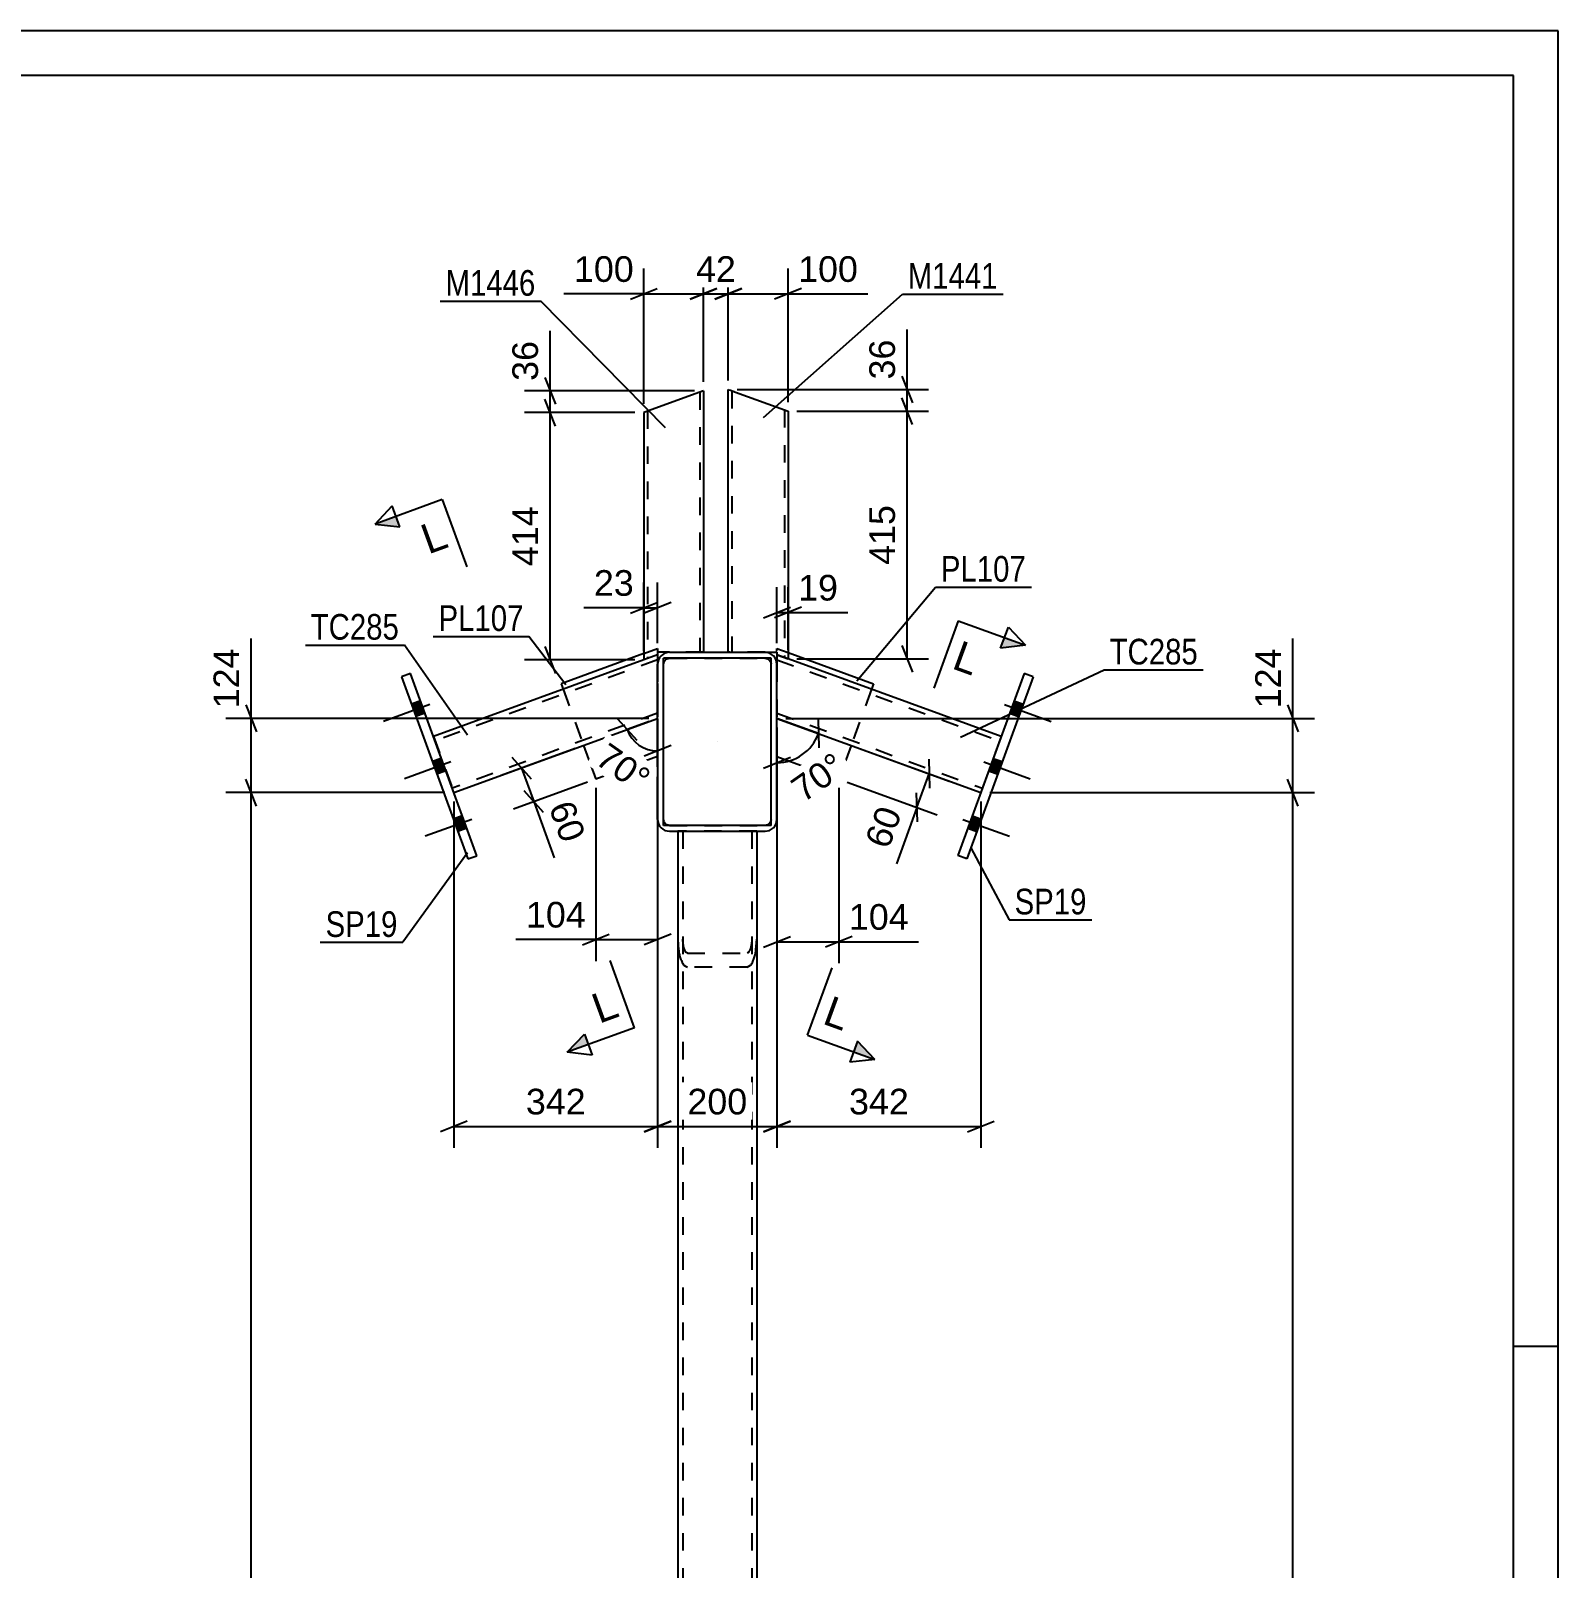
# Model space of a CAD drawing. Header units: millimetres. Extents: x -384 to 457, y -61 to 533.
# Drawn here: x 286.5 to 457.2, y 361.3 to 533 of the extents above; entities that cross this region are included whole.
import ezdxf

# ---------------------------------------------------------------- set-up
doc = ezdxf.new("R2010")
doc.units = ezdxf.units.MM
doc.linetypes.add('DXK_LINE_DOT2', pattern=[3.9198, 1.9599, -1.9599])
doc.linetypes.add('DXK_LINE_DOT3', pattern=[5.9187, 2.979, -0.9799, 0.9799, -0.9799])
doc.styles.add('Arial', font='ARIAL.TTF', dxfattribs={"height": 0.2})
doc.styles.add('Arial Narrow', font='ARIALN.TTF', dxfattribs={"height": 0.2})

# ---------------------------------------------------------------- blocks, each defined once
blk = doc.blocks.new('Unknown-284935728-1133')
at = {"color": 5, "linetype": 'Continuous'}
for p, q in [((457.19, 533.03), (-383.81, 533.03)), ((457.19, -60.97), (457.19, 533.03)), ((452.19, 528.03), (-378.81, 528.03)), ((452.19, -55.97), (452.19, 528.03)), ((457.19, 386.03), (452.19, 386.03))]:
    blk.add_line(p, q, dxfattribs=at)
blk = doc.blocks.new('Bolt-284935728-7257 - 7243')
at = {"linetype": 'Continuous'}
for points in [[(330.56, 456.78), (330.05, 458.16), (329.05, 457.79), (329.55, 456.41)], [(330.56, 456.78), (330.05, 458.16), (329.05, 457.79), (329.55, 456.41)], [(330.56, 456.78), (330.05, 458.16), (329.05, 457.79), (329.55, 456.41)], [(332.89, 450.36), (332.39, 451.73), (331.39, 451.37), (331.89, 449.99)], [(332.89, 450.36), (332.39, 451.73), (331.39, 451.37), (331.89, 449.99)], [(335.23, 443.93), (334.73, 445.31), (333.73, 444.95), (334.23, 443.57)], [(335.23, 443.93), (334.73, 445.31), (333.73, 444.95), (334.23, 443.57)], [(335.23, 443.93), (334.73, 445.31), (333.73, 444.95), (334.23, 443.57)]]:
    blk.add_hatch(color=1, dxfattribs=at).paths.add_polyline_path(points)
at = {"color": 1, "linetype": 'Continuous'}
for p, q in [((331.12, 457.76), (325.92, 455.87)), ((331.12, 457.76), (325.92, 455.87)), ((331.12, 457.76), (325.92, 455.87)), ((330.05, 458.16), (329.05, 457.79)), ((330.05, 458.16), (329.05, 457.79)), ((330.05, 458.16), (329.05, 457.79)), ((330.56, 456.78), (329.55, 456.41)), ((330.56, 456.78), (329.55, 456.41)), ((330.56, 456.78), (329.55, 456.41)), ((333.46, 451.34), (328.26, 449.45)), ((333.46, 451.34), (328.26, 449.45)), ((332.39, 451.73), (331.39, 451.37)), ((332.39, 451.73), (331.39, 451.37)), ((332.89, 450.36), (331.89, 449.99)), ((332.89, 450.36), (331.89, 449.99)), ((335.79, 444.92), (330.59, 443.03)), ((335.79, 444.92), (330.59, 443.03)), ((335.79, 444.92), (330.59, 443.03)), ((334.73, 445.31), (333.73, 444.95)), ((334.73, 445.31), (333.73, 444.95)), ((334.73, 445.31), (333.73, 444.95)), ((335.23, 443.93), (334.23, 443.57)), ((335.23, 443.93), (334.23, 443.57)), ((335.23, 443.93), (334.23, 443.57))]:
    blk.add_line(p, q, dxfattribs=at)
blk = doc.blocks.new('Bolt-284935728-7258 - 7243')
at = {"linetype": 'Continuous'}
for points in [[(396.4, 458.16), (395.9, 456.78), (396.9, 456.41), (397.4, 457.79)], [(396.4, 458.16), (395.9, 456.78), (396.9, 456.41), (397.4, 457.79)], [(396.4, 458.16), (395.9, 456.78), (396.9, 456.41), (397.4, 457.79)], [(394.06, 451.73), (393.56, 450.36), (394.56, 449.99), (395.07, 451.37)], [(394.06, 451.73), (393.56, 450.36), (394.56, 449.99), (395.07, 451.37)], [(391.73, 445.31), (391.22, 443.93), (392.23, 443.57), (392.73, 444.95)], [(391.73, 445.31), (391.22, 443.93), (392.23, 443.57), (392.73, 444.95)], [(391.73, 445.31), (391.22, 443.93), (392.23, 443.57), (392.73, 444.95)]]:
    blk.add_hatch(color=1, dxfattribs=at).paths.add_polyline_path(points)
at = {"color": 1, "linetype": 'Continuous'}
for p, q in [((395.33, 457.76), (400.53, 455.87)), ((395.33, 457.76), (400.53, 455.87)), ((395.33, 457.76), (400.53, 455.87)), ((396.4, 458.16), (397.4, 457.79)), ((396.4, 458.16), (397.4, 457.79)), ((396.4, 458.16), (397.4, 457.79)), ((395.9, 456.78), (396.9, 456.41)), ((395.9, 456.78), (396.9, 456.41)), ((395.9, 456.78), (396.9, 456.41)), ((393, 451.34), (398.2, 449.45)), ((393, 451.34), (398.2, 449.45)), ((393.56, 450.36), (394.56, 449.99)), ((393.56, 450.36), (394.56, 449.99)), ((394.06, 451.73), (395.07, 451.37)), ((394.06, 451.73), (395.07, 451.37)), ((390.66, 444.92), (395.86, 443.03)), ((390.66, 444.92), (395.86, 443.03)), ((390.66, 444.92), (395.86, 443.03)), ((391.73, 445.31), (392.73, 444.95)), ((391.73, 445.31), (392.73, 444.95)), ((391.73, 445.31), (392.73, 444.95)), ((391.22, 443.93), (392.23, 443.57)), ((391.22, 443.93), (392.23, 443.57)), ((391.22, 443.93), (392.23, 443.57))]:
    blk.add_line(p, q, dxfattribs=at)
blk = doc.blocks.new('Part-284935728-7294 - 7243')
at = {"color": 7, "linetype": 'DXK_LINE_DOT2'}
for p, q in [((367.63, 443.59), (358.83, 443.59)), ((358.83, 443.59), (358.83, 390.47)), ((359.36, 443.59), (359.36, 390.47)), ((367.09, 443.59), (367.09, 390.47)), ((367.63, 443.59), (367.63, 390.47)), ((358.83, 431.55), (358.91, 430.35)), ((359.4, 430.95), (359.36, 431.55)), ((367.09, 431.55), (367.05, 430.95)), ((367.55, 430.35), (367.63, 431.55)), ((359.89, 429.98), (359.69, 430.1)), ((359.89, 429.98), (366.56, 429.98)), ((366.76, 430.1), (366.56, 429.98)), ((359.49, 428.65), (359.69, 428.53)), ((359.69, 428.53), (359.89, 428.41)), ((366.56, 428.41), (359.89, 428.41)), ((366.56, 428.41), (366.94, 428.63)), ((366.94, 428.63), (366.97, 428.65))]:
    blk.add_line(p, q, dxfattribs=at)
for centre, radius, start, end in [((362.57, 430.64), 3.68, 184.5911, 212.8755), ((361.23, 431.1), 1.84, 184.5911, 212.8755), ((365.22, 431.1), 1.84, 327.1245, 355.4089), ((363.88, 430.64), 3.68, 327.1245, 355.4089)]:
    blk.add_arc(centre, radius, start, end, dxfattribs=at)
blk = doc.blocks.new('Part-284935728-7296 - 7243')
at = {"color": 2, "linetype": 'Continuous'}
for p, q in [((357.23, 444.25), (357.23, 462.92)), ((369.23, 462.92), (357.23, 462.92)), ((369.23, 444.25), (369.23, 462.92)), ((369.23, 444.25), (357.23, 444.25))]:
    blk.add_line(p, q, dxfattribs=at)
blk = doc.blocks.new('Part-284935728-7308 - 7243')
at = {"color": 2, "linetype": 'Continuous'}
for p, q in [((361.68, 492.79), (355.01, 490.36)), ((361.68, 492.79), (361.68, 463.59)), ((355.01, 490.36), (355.01, 462.73)), ((356.56, 463.3), (355.01, 462.73)), ((356.56, 463.59), (356.56, 463.3)), ((357.89, 463.59), (356.56, 463.59))]:
    blk.add_line(p, q, dxfattribs=at)
at = {"color": 7, "linetype": 'DXK_LINE_DOT2'}
for p, q in [((361.16, 492.6), (361.18, 492.61)), ((361.25, 492.63), (361.28, 492.64)), ((361.28, 492.64), (361.28, 463.59)), ((355.41, 490.51), (355.41, 462.88)), ((361.68, 463.59), (357.89, 463.59))]:
    blk.add_line(p, q, dxfattribs=at)
blk = doc.blocks.new('Part-284935728-7314 - 7243')
at = {"color": 2, "linetype": 'Continuous'}
for p, q in [((364.46, 463.59), (364.46, 492.94)), ((364.46, 492.94), (364.53, 492.92)), ((364.53, 492.92), (364.7, 492.86)), ((364.7, 492.86), (365.26, 492.65)), ((365.26, 492.65), (371.13, 490.52)), ((371.13, 490.52), (371.13, 462.85)), ((368.56, 463.59), (369.89, 463.59)), ((369.89, 463.59), (369.89, 463.3)), ((369.89, 463.3), (371.13, 462.85))]:
    blk.add_line(p, q, dxfattribs=at)
at = {"color": 7, "linetype": 'DXK_LINE_DOT2'}
for p, q in [((364.7, 492.86), (365.11, 492.71)), ((364.86, 492.8), (364.86, 463.59)), ((364.86, 492.8), (364.89, 492.79)), ((364.96, 492.76), (365.26, 492.65)), ((370.73, 490.66), (370.73, 462.99)), ((368.56, 463.59), (364.46, 463.59))]:
    blk.add_line(p, q, dxfattribs=at)
blk = doc.blocks.new('Part-284935728-7349 - 7243')
at = {"color": 7, "linetype": 'DXK_LINE_DOT2'}
for p, q in [((355.01, 463.44), (356.56, 464.01)), ((356.56, 464.01), (356.56, 451.95)), ((346, 459.45), (348.28, 453.19))]:
    blk.add_line(p, q, dxfattribs=at)
at = {"color": 2, "linetype": 'Continuous'}
for p, q in [((355.01, 463.44), (345.77, 460.08)), ((345.77, 460.08), (346, 459.45)), ((348.28, 453.19), (349.65, 449.43)), ((356.56, 451.95), (349.65, 449.43))]:
    blk.add_line(p, q, dxfattribs=at)
blk = doc.blocks.new('Part-284935728-7418 - 7243')
at = {"color": 2, "linetype": 'Continuous'}
for p, q in [((358.83, 443.59), (358.83, 250.92)), ((367.63, 443.59), (367.63, 250.92))]:
    blk.add_line(p, q, dxfattribs=at)
at = {"color": 7, "linetype": 'DXK_LINE_DOT2'}
for p, q in [((367.63, 443.59), (358.83, 443.59)), ((359.36, 443.59), (359.36, 250.92)), ((367.09, 443.59), (367.09, 250.92)), ((367.63, 250.92), (358.83, 250.92))]:
    blk.add_line(p, q, dxfattribs=at)
blk = doc.blocks.new('Part-284935728-7354 - 7243')
at = {"color": 7, "linetype": 'DXK_LINE_DOT2'}
for p, q in [((369.89, 451.94), (369.89, 464.01)), ((369.89, 464.01), (371.13, 463.55)), ((380.45, 459.46), (378.17, 453.19))]:
    blk.add_line(p, q, dxfattribs=at)
at = {"color": 2, "linetype": 'Continuous'}
for p, q in [((371.13, 463.55), (380.68, 460.08)), ((380.68, 460.08), (380.45, 459.46)), ((369.89, 451.94), (376.8, 449.43)), ((378.17, 453.19), (376.8, 449.43))]:
    blk.add_line(p, q, dxfattribs=at)
blk = doc.blocks.new('Part-284935728-7377 - 7243')
at = {"color": 2, "linetype": 'Continuous'}
for p, q in [((328.94, 461.22), (327.93, 460.86)), ((327.93, 460.86), (335.35, 440.5)), ((336.35, 440.86), (328.94, 461.22)), ((335.35, 440.5), (336.35, 440.86))]:
    blk.add_line(p, q, dxfattribs=at)
blk = doc.blocks.new('Part-284935728-7382 - 7243')
at = {"color": 2, "linetype": 'Continuous'}
for p, q in [((397.52, 461.23), (390.11, 440.87)), ((398.52, 460.86), (391.11, 440.5)), ((398.52, 460.86), (397.52, 461.23)), ((391.11, 440.5), (390.11, 440.87))]:
    blk.add_line(p, q, dxfattribs=at)
blk = doc.blocks.new('Part-284935728-7392 - 7243')
at = {"color": 2, "linetype": 'Continuous'}
for p, q in [((369.89, 463.3), (369.89, 462.25)), ((394.95, 454.18), (371.13, 462.85)), ((369.89, 456.2), (392.67, 447.91))]:
    blk.add_line(p, q, dxfattribs=at)
at = {"color": 7, "linetype": 'DXK_LINE_DOT2'}
for p, q in [((371.13, 462.85), (369.89, 463.3)), ((369.89, 463.3), (369.89, 463.3)), ((369.89, 463.3), (369.89, 463.3)), ((369.89, 462.73), (394.77, 453.68)), ((369.89, 462.25), (369.89, 456.2)), ((369.89, 456.77), (392.85, 448.41)), ((394.95, 454.18), (392.67, 447.91))]:
    blk.add_line(p, q, dxfattribs=at)
blk = doc.blocks.new('Part-284935728-7411 - 7243')
at = {"color": 2, "linetype": 'Continuous'}
for p, q in [((355.01, 462.73), (331.5, 454.18)), ((356.56, 463.3), (356.56, 462.25)), ((333.78, 447.91), (356.56, 456.2))]:
    blk.add_line(p, q, dxfattribs=at)
at = {"color": 7, "linetype": 'DXK_LINE_DOT2'}
for p, q in [((356.56, 462.73), (331.68, 453.68)), ((356.56, 463.3), (355.01, 462.73)), ((356.56, 462.25), (356.56, 456.2)), ((356.56, 456.77), (333.6, 448.41)), ((331.5, 454.18), (333.78, 447.91))]:
    blk.add_line(p, q, dxfattribs=at)
blk = doc.blocks.new('Part-284935728-7421 - 7243')
at = {"color": 2, "linetype": 'Continuous'}
for p, q in [((356.66, 462.76), (356.56, 462.25)), ((356.56, 444.92), (356.56, 462.25)), ((357.89, 463.59), (357.38, 463.49)), ((357.89, 463.59), (368.56, 463.59)), ((369.07, 463.49), (368.56, 463.59)), ((369.89, 462.25), (369.79, 462.76)), ((369.89, 444.92), (369.89, 462.25)), ((356.56, 444.92), (356.66, 444.41)), ((369.79, 444.41), (369.89, 444.92)), ((357.38, 443.69), (357.89, 443.59)), ((357.89, 443.59), (368.56, 443.59)), ((368.56, 443.59), (369.07, 443.69))]:
    blk.add_line(p, q, dxfattribs=at)
at = {"color": 7, "linetype": 'DXK_LINE_DOT2'}
for p, q in [((357.23, 462.25), (357.28, 462.51)), ((357.23, 444.92), (357.23, 462.25)), ((357.64, 462.87), (357.89, 462.92)), ((357.89, 462.92), (368.56, 462.92)), ((368.56, 462.92), (368.82, 462.87)), ((369.18, 462.51), (369.23, 462.25)), ((369.23, 444.92), (369.23, 462.25)), ((357.28, 444.67), (357.23, 444.92)), ((369.23, 444.92), (369.18, 444.67)), ((357.89, 444.25), (357.64, 444.3)), ((357.89, 444.25), (368.56, 444.25)), ((368.82, 444.3), (368.56, 444.25))]:
    blk.add_line(p, q, dxfattribs=at)
at = {"color": 7, "linetype": 'DXK_LINE_DOT3'}
blk.add_line((363.23, 453.59), (363.23, 453.59), dxfattribs=at)
at = {"color": 2, "linetype": 'Continuous'}
for centre, start, end in [((357.89, 462.25), 112.5, 157.5), ((368.56, 462.25), 22.5, 67.5), ((357.89, 444.92), 202.5, 247.5), ((368.56, 444.92), 292.5, 337.5)]:
    blk.add_arc(centre, 1.33, start, end, dxfattribs=at)
at = {"color": 7, "linetype": 'DXK_LINE_DOT2'}
for centre, start, end in [((357.89, 462.25), 112.5, 157.5), ((368.56, 462.25), 22.5, 67.5), ((357.89, 444.92), 202.5, 247.5), ((368.56, 444.92), 292.5, 337.5)]:
    blk.add_arc(centre, 0.667, start, end, dxfattribs=at)
blk = doc.blocks.new('StraightDimension-284935728-7714 - 7243')
at = {"color": 7, "linetype": 'Continuous'}
for p, q in [((343.94, 494.29), (345.14, 491.29)), ((360.68, 492.79), (341.69, 492.79)), ((345.14, 488.86), (343.94, 491.86)), ((344.54, 490.36), (344.54, 492.79)), ((354.01, 490.36), (341.69, 490.36))]:
    blk.add_line(p, q, dxfattribs=at)
at = {"color": 0}
blk.add_wipeout([(343.79, 498.96), (339.59, 498.96), (339.59, 493.31), (343.79, 493.31)], dxfattribs=at)
at = {"color": 7, "linetype": 'Continuous'}
blk.add_line((344.54, 492.79), (344.54, 499.49), dxfattribs=at)
blk.add_line((344.54, 492.79), (344.54, 499.49), dxfattribs=at)
at = {"color": 3, "style": 'Arial'}
blk.add_text('36', height=2.865, rotation=90.0002, dxfattribs=at).set_placement((343.19, 493.91))
blk = doc.blocks.new('StraightDimension-284935728-7703 - 7243')
at = {"color": 7, "linetype": 'Continuous'}
for p, q in [((355.01, 463.73), (355.01, 471.4)), ((356.56, 464.59), (356.56, 471.4)), ((353.51, 467.95), (356.51, 469.15)), ((358.06, 469.15), (355.06, 467.95)), ((355.01, 468.55), (356.56, 468.55))]:
    blk.add_line(p, q, dxfattribs=at)
at = {"color": 0}
blk.add_wipeout([(354.48, 469.3), (354.48, 473.5), (348.84, 473.5), (348.84, 469.3)], dxfattribs=at)
at = {"color": 7, "linetype": 'Continuous'}
blk.add_line((355.01, 468.55), (348.31, 468.55), dxfattribs=at)
blk.add_line((355.01, 468.55), (348.31, 468.55), dxfattribs=at)
at = {"color": 3, "style": 'Arial'}
blk.add_text('23', height=2.865, dxfattribs=at).set_placement((349.44, 469.9))
blk = doc.blocks.new('StraightDimension-284935728-7681 - 7243')
at = {"color": 7, "linetype": 'Continuous'}
for p, q in [((356.56, 450.95), (356.56, 429.09)), ((349.65, 448.43), (349.65, 429.09)), ((348.15, 430.89), (351.15, 432.09)), ((349.65, 431.49), (356.56, 431.49)), ((358.06, 432.09), (355.06, 430.89))]:
    blk.add_line(p, q, dxfattribs=at)
at = {"color": 0}
blk.add_wipeout([(349.12, 432.24), (349.12, 436.44), (341.25, 436.44), (341.25, 432.24)], dxfattribs=at)
at = {"color": 7, "linetype": 'Continuous'}
blk.add_line((349.65, 431.49), (340.73, 431.49), dxfattribs=at)
blk.add_line((349.65, 431.49), (340.73, 431.49), dxfattribs=at)
at = {"color": 3, "style": 'Arial'}
blk.add_text('104', height=2.865, dxfattribs=at).set_placement((341.85, 432.84))
blk = doc.blocks.new('StraightDimension-284935728-7423 - 7243')
at = {"color": 7, "linetype": 'Continuous'}
for p, q in [((369.89, 450.94), (369.89, 428.84)), ((376.8, 448.43), (376.8, 428.84)), ((368.39, 430.64), (371.39, 431.84)), ((369.89, 431.24), (376.8, 431.24)), ((378.3, 431.84), (375.3, 430.64))]:
    blk.add_line(p, q, dxfattribs=at)
at = {"color": 0}
blk.add_wipeout([(385.2, 431.99), (385.2, 436.19), (377.33, 436.19), (377.33, 431.99)], dxfattribs=at)
at = {"color": 7, "linetype": 'Continuous'}
blk.add_line((376.8, 431.24), (385.72, 431.24), dxfattribs=at)
blk.add_line((376.8, 431.24), (385.72, 431.24), dxfattribs=at)
at = {"color": 3, "style": 'Arial'}
blk.add_text('104', height=2.865, dxfattribs=at).set_placement((377.93, 432.59))
blk = doc.blocks.new('StraightDimension-284935728-7749 - 7243')
at = {"color": 7, "linetype": 'Continuous'}
for p, q in [((369.89, 464.59), (369.89, 470.87)), ((371.13, 463.85), (371.13, 470.87)), ((368.39, 467.42), (371.39, 468.62)), ((372.63, 468.62), (369.63, 467.42)), ((369.89, 468.02), (371.13, 468.02))]:
    blk.add_line(p, q, dxfattribs=at)
at = {"color": 0}
blk.add_wipeout([(377.3, 468.77), (377.3, 472.97), (371.66, 472.97), (371.66, 468.77)], dxfattribs=at)
at = {"color": 7, "linetype": 'Continuous'}
blk.add_line((371.13, 468.02), (377.83, 468.02), dxfattribs=at)
blk.add_line((371.13, 468.02), (377.83, 468.02), dxfattribs=at)
at = {"color": 3, "style": 'Arial'}
blk.add_text('19', height=2.865, dxfattribs=at).set_placement((372.26, 469.37))
blk = doc.blocks.new('StraightDimension-284935728-7505 - 7243')
at = {"color": 7, "linetype": 'Continuous'}
for p, q in [((347.34, 452.85), (339.09, 449.84)), ((340.26, 451.87), (342.42, 449.46)), ((341.34, 450.66), (342.71, 446.9)), ((348.71, 449.09), (340.45, 446.08)), ((343.79, 445.7), (341.63, 448.11))]:
    blk.add_line(p, q, dxfattribs=at)
at = {"color": 0}
blk.add_wipeout([(345.53, 441.36), (349.47, 442.8), (347.54, 448.1), (343.59, 446.67)], dxfattribs=at)
at = {"color": 7, "linetype": 'Continuous'}
blk.add_line((342.71, 446.9), (345, 440.61), dxfattribs=at)
blk.add_line((342.71, 446.9), (345, 440.61), dxfattribs=at)
at = {"color": 3, "style": 'Arial'}
blk.add_text('60', height=2.865, rotation=-69.9983, dxfattribs=at).set_placement((344.36, 446.31))
blk = doc.blocks.new('StraightDimension-284935728-7590 - 7243')
at = {"color": 7, "linetype": 'Continuous'}
for p, q in [((385.03, 489.02), (383.83, 492.02)), ((372.13, 490.52), (386.83, 490.52)), ((384.43, 462.85), (384.43, 490.52)), ((383.83, 464.35), (385.03, 461.35)), ((372.13, 462.85), (386.83, 462.85))]:
    blk.add_line(p, q, dxfattribs=at)
at = {"color": 0}
blk.add_wipeout([(383.68, 480.62), (379.48, 480.62), (379.48, 472.75), (383.68, 472.75)], dxfattribs=at)
at = {"color": 3, "style": 'Arial'}
blk.add_text('415', height=2.865, rotation=90.0002, dxfattribs=at).set_placement((383.08, 473.35))
blk = doc.blocks.new('StraightDimension-284935728-7607 - 7243')
at = {"color": 7, "linetype": 'Continuous'}
for p, q in [((383.83, 494.44), (385.03, 491.44)), ((365.46, 492.94), (386.83, 492.94)), ((385.03, 489.02), (383.83, 492.02)), ((384.43, 490.52), (384.43, 492.94)), ((372.13, 490.52), (386.83, 490.52))]:
    blk.add_line(p, q, dxfattribs=at)
at = {"color": 0}
blk.add_wipeout([(383.68, 499.11), (379.48, 499.11), (379.48, 493.47), (383.68, 493.47)], dxfattribs=at)
at = {"color": 7, "linetype": 'Continuous'}
blk.add_line((384.43, 492.94), (384.43, 499.64), dxfattribs=at)
blk.add_line((384.43, 492.94), (384.43, 499.64), dxfattribs=at)
at = {"color": 3, "style": 'Arial'}
blk.add_text('36', height=2.865, rotation=90.0002, dxfattribs=at).set_placement((383.08, 494.07))
blk = doc.blocks.new('AngleDimension-284935728-7699 - 7243')
at = {"color": 7, "linetype": 'Continuous'}
for p, q in [((374.54, 454.51), (369.89, 456.2)), ((369.89, 451.26), (369.89, 456.2)), ((370.83, 455.86), (374.54, 454.51)), ((374.49, 456.13), (374.59, 452.9)), ((368.39, 450.66), (371.39, 451.86))]:
    blk.add_line(p, q, dxfattribs=at)
blk.add_arc((369.89, 456.2), 4.94, 270, 340, dxfattribs=at)
at = {"color": 0}
blk.add_wipeout([(378.62, 450.05), (376.21, 453.49), (370.28, 449.34), (372.69, 445.9)], dxfattribs=at)
at = {"color": 3, "style": 'Arial'}
blk.add_text('70°', height=2.865, rotation=35.002, dxfattribs=at).set_placement((372.83, 446.73))
blk = doc.blocks.new('StraightDimension-284935728-7731 - 7243')
at = {"color": 7, "linetype": 'Continuous'}
for p, q in [((345.14, 488.86), (343.94, 491.86)), ((354.01, 490.36), (341.69, 490.36)), ((344.54, 462.73), (344.54, 490.36)), ((343.94, 464.23), (345.14, 461.23)), ((354.01, 462.73), (341.69, 462.73))]:
    blk.add_line(p, q, dxfattribs=at)
at = {"color": 0}
blk.add_wipeout([(343.79, 480.48), (339.59, 480.48), (339.59, 472.61), (343.79, 472.61)], dxfattribs=at)
at = {"color": 3, "style": 'Arial'}
blk.add_text('414', height=2.865, rotation=90.0002, dxfattribs=at).set_placement((343.19, 473.21))
blk = doc.blocks.new('AngleDimension-284935728-7760 - 7243')
at = {"color": 7, "linetype": 'Continuous'}
for p, q in [((352.07, 456.16), (354.22, 453.76)), ((353.15, 454.96), (356.56, 456.2)), ((355.62, 455.86), (353.15, 454.96)), ((356.56, 452.57), (356.56, 456.2)), ((358.06, 453.17), (355.06, 451.97))]:
    blk.add_line(p, q, dxfattribs=at)
blk.add_arc((356.56, 456.2), 3.63, 200, 270, dxfattribs=at)
at = {"color": 0}
blk.add_wipeout([(354.52, 446.97), (356.93, 450.41), (350.99, 454.57), (348.58, 451.13)], dxfattribs=at)
at = {"color": 3, "style": 'Arial'}
blk.add_text('70°', height=2.865, rotation=-35.002, dxfattribs=at).set_placement((349.42, 451.27))
blk = doc.blocks.new('StraightDimension-284935728-7780 - 7243')
at = {"color": 7, "linetype": 'Continuous'}
for p, q in [((369.89, 455.2), (369.89, 408.21)), ((392.67, 446.91), (392.67, 408.21)), ((371.39, 411.21), (368.39, 410.01)), ((369.89, 410.61), (392.67, 410.61)), ((391.17, 410.01), (394.17, 411.21))]:
    blk.add_line(p, q, dxfattribs=at)
at = {"color": 0}
blk.add_wipeout([(385.22, 411.36), (385.22, 415.56), (377.35, 415.56), (377.35, 411.36)], dxfattribs=at)
at = {"color": 3, "style": 'Arial'}
blk.add_text('342', height=2.865, dxfattribs=at).set_placement((377.95, 411.96))
blk = doc.blocks.new('StraightDimension-284935728-7804 - 7243')
at = {"color": 7, "linetype": 'Continuous'}
for p, q in [((356.56, 455.2), (356.56, 408.21)), ((369.89, 455.2), (369.89, 408.21)), ((358.06, 411.21), (355.06, 410.01)), ((356.56, 410.61), (369.89, 410.61)), ((368.39, 410.01), (371.39, 411.21))]:
    blk.add_line(p, q, dxfattribs=at)
at = {"color": 0}
blk.add_wipeout([(367.16, 411.36), (367.16, 415.56), (359.29, 415.56), (359.29, 411.36)], dxfattribs=at)
at = {"color": 3, "style": 'Arial'}
blk.add_text('200', height=2.865, dxfattribs=at).set_placement((359.89, 411.96))
blk = doc.blocks.new('StraightDimension-284935728-7828 - 7243')
at = {"color": 7, "linetype": 'Continuous'}
for p, q in [((356.56, 455.2), (356.56, 408.21)), ((333.78, 446.91), (333.78, 408.21)), ((335.28, 411.21), (332.28, 410.01)), ((333.78, 410.61), (356.56, 410.61)), ((355.06, 410.01), (358.06, 411.21))]:
    blk.add_line(p, q, dxfattribs=at)
at = {"color": 0}
blk.add_wipeout([(349.11, 411.36), (349.11, 415.56), (341.24, 415.56), (341.24, 411.36)], dxfattribs=at)
at = {"color": 3, "style": 'Arial'}
blk.add_text('342', height=2.865, dxfattribs=at).set_placement((341.84, 411.96))
blk = doc.blocks.new('StraightDimension-284935728-7846 - 7243')
at = {"color": 7, "linetype": 'Continuous'}
for p, q in [((355.01, 491.36), (355.01, 506.47)), ((361.68, 493.79), (361.68, 506.47)), ((353.51, 503.02), (356.51, 504.22)), ((355.01, 503.62), (361.68, 503.62)), ((363.18, 504.22), (360.18, 503.02))]:
    blk.add_line(p, q, dxfattribs=at)
at = {"color": 0}
blk.add_wipeout([(354.48, 504.37), (354.48, 508.57), (346.61, 508.57), (346.61, 504.37)], dxfattribs=at)
at = {"color": 7, "linetype": 'Continuous'}
blk.add_line((355.01, 503.62), (346.09, 503.62), dxfattribs=at)
blk.add_line((355.01, 503.62), (346.09, 503.62), dxfattribs=at)
at = {"color": 3, "style": 'Arial'}
blk.add_text('100', height=2.865, dxfattribs=at).set_placement((347.21, 504.97))
blk = doc.blocks.new('StraightDimension-284935728-7870 - 7243')
at = {"color": 7, "linetype": 'Continuous'}
for p, q in [((364.46, 493.94), (364.46, 506.47)), ((371.13, 491.52), (371.13, 506.47)), ((362.96, 503.02), (365.96, 504.22)), ((364.46, 503.62), (371.13, 503.62)), ((372.63, 504.22), (369.63, 503.02))]:
    blk.add_line(p, q, dxfattribs=at)
at = {"color": 0}
blk.add_wipeout([(379.53, 504.37), (379.53, 508.57), (371.66, 508.57), (371.66, 504.37)], dxfattribs=at)
at = {"color": 7, "linetype": 'Continuous'}
blk.add_line((371.13, 503.62), (380.05, 503.62), dxfattribs=at)
blk.add_line((371.13, 503.62), (380.05, 503.62), dxfattribs=at)
at = {"color": 3, "style": 'Arial'}
blk.add_text('100', height=2.865, dxfattribs=at).set_placement((372.26, 504.97))
blk = doc.blocks.new('StraightDimension-284935728-7894 - 7243')
at = {"color": 7, "linetype": 'Continuous'}
for p, q in [((361.68, 493.79), (361.68, 506.47)), ((364.46, 493.94), (364.46, 506.47)), ((360.18, 503.02), (363.18, 504.22)), ((361.68, 503.62), (364.46, 503.62)), ((365.96, 504.22), (362.96, 503.02))]:
    blk.add_line(p, q, dxfattribs=at)
at = {"color": 0}
blk.add_wipeout([(365.89, 504.37), (365.89, 508.57), (360.25, 508.57), (360.25, 504.37)], dxfattribs=at)
at = {"color": 3, "style": 'Arial'}
blk.add_text('42', height=2.865, dxfattribs=at).set_placement((360.85, 504.97))
blk = doc.blocks.new('StraightDimension-284935728-7913 - 7243')
at = {"color": 7, "linetype": 'Continuous'}
for p, q in [((379.11, 452.85), (389.15, 449.19)), ((386.85, 451.63), (386.95, 448.4)), ((377.74, 449.09), (387.78, 445.43)), ((385.53, 446.25), (386.9, 450.01)), ((385.58, 444.64), (385.48, 447.87))]:
    blk.add_line(p, q, dxfattribs=at)
at = {"color": 0}
blk.add_wipeout([(384.65, 446.02), (380.7, 447.45), (378.77, 442.15), (382.71, 440.71)], dxfattribs=at)
at = {"color": 7, "linetype": 'Continuous'}
blk.add_line((385.53, 446.25), (383.24, 439.96), dxfattribs=at)
blk.add_line((385.53, 446.25), (383.24, 439.96), dxfattribs=at)
at = {"color": 3, "style": 'Arial'}
blk.add_text('60', height=2.865, rotation=69.9983, dxfattribs=at).set_placement((382.36, 441.48))
blk = doc.blocks.new('StraightDimension-284935728-13864 - 7243')
at = {"color": 7, "linetype": 'Continuous'}
for p, q in [((426.95, 457.7), (428.15, 454.7)), ((370.89, 456.2), (429.95, 456.2)), ((427.55, 447.91), (427.55, 456.2)), ((428.15, 446.41), (426.95, 449.41)), ((393.67, 447.91), (429.95, 447.91))]:
    blk.add_line(p, q, dxfattribs=at)
at = {"color": 0}
blk.add_wipeout([(426.8, 464.6), (422.6, 464.6), (422.6, 456.73), (426.8, 456.73)], dxfattribs=at)
at = {"color": 7, "linetype": 'Continuous'}
blk.add_line((427.55, 456.2), (427.55, 465.12), dxfattribs=at)
blk.add_line((427.55, 456.2), (427.55, 465.12), dxfattribs=at)
at = {"color": 3, "style": 'Arial'}
blk.add_text('124', height=2.865, rotation=90.0002, dxfattribs=at).set_placement((426.2, 457.33))
blk = doc.blocks.new('StraightDimension-284935728-13865 - 7243')
at = {"color": 7, "linetype": 'Continuous'}
for p, q in [((428.15, 446.41), (426.95, 449.41)), ((393.67, 447.91), (429.95, 447.91)), ((427.55, 231.84), (427.55, 447.91)), ((426.95, 233.34), (428.15, 230.34)), ((370.89, 231.84), (429.95, 231.84))]:
    blk.add_line(p, q, dxfattribs=at)
at = {"color": 0}
blk.add_wipeout([(426.8, 344.92), (422.6, 344.92), (422.6, 334.83), (426.8, 334.83)], dxfattribs=at)
at = {"color": 3, "style": 'Arial'}
blk.add_text('3241', height=2.865, rotation=90.0002, dxfattribs=at).set_placement((426.2, 335.43))
blk = doc.blocks.new('StraightDimension-284935728-22007 - 7243')
at = {"color": 7, "linetype": 'Continuous'}
for p, q in [((310.55, 457.7), (311.75, 454.7)), ((355.56, 456.2), (308.3, 456.2)), ((311.15, 447.91), (311.15, 456.2)), ((311.75, 446.41), (310.55, 449.41)), ((332.78, 447.91), (308.3, 447.91))]:
    blk.add_line(p, q, dxfattribs=at)
at = {"color": 0}
blk.add_wipeout([(310.4, 464.6), (306.2, 464.6), (306.2, 456.73), (310.4, 456.73)], dxfattribs=at)
at = {"color": 7, "linetype": 'Continuous'}
blk.add_line((311.15, 456.2), (311.15, 465.12), dxfattribs=at)
blk.add_line((311.15, 456.2), (311.15, 465.12), dxfattribs=at)
at = {"color": 3, "style": 'Arial'}
blk.add_text('124', height=2.865, rotation=90.0002, dxfattribs=at).set_placement((309.8, 457.33))
blk = doc.blocks.new('StraightDimension-284935728-22008 - 7243')
at = {"color": 7, "linetype": 'Continuous'}
for p, q in [((311.75, 446.41), (310.55, 449.41)), ((332.78, 447.91), (308.3, 447.91)), ((311.15, 230.92), (311.15, 447.91)), ((310.55, 232.42), (311.75, 229.42)), ((355.56, 230.92), (308.3, 230.92))]:
    blk.add_line(p, q, dxfattribs=at)
at = {"color": 0}
blk.add_wipeout([(310.4, 344.46), (306.2, 344.46), (306.2, 334.37), (310.4, 334.37)], dxfattribs=at)
at = {"color": 3, "style": 'Arial'}
blk.add_text('3255', height=2.865, rotation=90.0002, dxfattribs=at).set_placement((309.8, 334.97))
blk = doc.blocks.new('Mark-284935728-7373 - 7243')
at = {"color": 0}
blk.add_wipeout([(327.5, 431.79), (327.5, 434.79), (319.46, 434.79), (319.46, 431.79)], dxfattribs=at)
blk.add_wipeout([(327.5, 431.79), (327.5, 434.79), (319.46, 434.79), (319.46, 431.79)], dxfattribs=at)
at = {"color": 30, "linetype": 'Continuous'}
for p in [(335.3, 441.17), (318.86, 431.19)]:
    blk.add_line(p, (328.1, 431.19), dxfattribs=at)
at = {"color": 3, "style": 'Arial Narrow'}
blk.add_text('SP19', height=2.863, dxfattribs=at).set_placement((319.46, 431.79))
blk = doc.blocks.new('Mark-284935728-7310 - 7243')
at = {"color": 0}
blk.add_wipeout([(394.57, 504.21), (394.57, 507.21), (384.51, 507.21), (384.51, 504.21)], dxfattribs=at)
blk.add_wipeout([(394.57, 504.21), (394.57, 507.21), (384.51, 507.21), (384.51, 504.21)], dxfattribs=at)
at = {"color": 30, "linetype": 'Continuous'}
for p, q in [((368.4, 489.8), (383.91, 503.61)), ((383.91, 503.61), (395.17, 503.61))]:
    blk.add_line(p, q, dxfattribs=at)
at = {"color": 3, "style": 'Arial Narrow'}
blk.add_text('M1441', height=2.863, dxfattribs=at).set_placement((384.51, 504.21))
blk = doc.blocks.new('Mark-284935728-7304 - 7243')
at = {"color": 0}
blk.add_wipeout([(342.91, 503.42), (342.91, 506.42), (332.86, 506.42), (332.86, 503.42)], dxfattribs=at)
blk.add_wipeout([(342.91, 503.42), (342.91, 506.42), (332.86, 506.42), (332.86, 503.42)], dxfattribs=at)
at = {"color": 30, "linetype": 'Continuous'}
for p in [(332.26, 502.82), (357.44, 488.67)]:
    blk.add_line(p, (343.51, 502.82), dxfattribs=at)
at = {"color": 3, "style": 'Arial Narrow'}
blk.add_text('M1446', height=2.863, dxfattribs=at).set_placement((332.86, 503.42))
blk = doc.blocks.new('Mark-284935728-7378 - 7243')
at = {"color": 0}
blk.add_wipeout([(404.49, 434.31), (404.49, 437.31), (396.45, 437.31), (396.45, 434.31)], dxfattribs=at)
blk.add_wipeout([(404.49, 434.31), (404.49, 437.31), (396.45, 437.31), (396.45, 434.31)], dxfattribs=at)
at = {"color": 30, "linetype": 'Continuous'}
for p, q in [((391.56, 441.74), (395.85, 433.71)), ((395.85, 433.71), (405.09, 433.71))]:
    blk.add_line(p, q, dxfattribs=at)
at = {"color": 3, "style": 'Arial Narrow'}
blk.add_text('SP19', height=2.863, dxfattribs=at).set_placement((396.45, 434.31))
blk = doc.blocks.new('SectionMark-284935728-7933 - 7243')
at = {"linetype": 'Continuous'}
for points in [[(394.89, 464.05), (395.32, 465.23), (397.67, 464.37)], [(378.48, 418.95), (378.91, 420.13), (380.83, 418.1)]]:
    blk.add_hatch(color=6, dxfattribs=at).paths.add_polyline_path(points)
at = {"color": 6, "linetype": 'Continuous'}
for p, q in [((394.89, 464.05), (395.75, 466.4)), ((395.75, 466.4), (397.67, 464.37)), ((397.67, 464.37), (394.89, 464.05)), ((378.91, 420.13), (378.05, 417.78)), ((380.83, 418.1), (378.91, 420.13)), ((380.83, 418.1), (378.05, 417.78))]:
    blk.add_line(p, q, dxfattribs=at)
at = {"color": 0, "linetype": 'Continuous'}
for points in [[(391.73, 460.95), (392.93, 464.24), (390.49, 465.12), (389.3, 461.83)], [(377.29, 421.25), (378.48, 424.54), (376.04, 425.43), (374.85, 422.14)]]:
    blk.add_wipeout(points, dxfattribs=at)
at = {"color": 6, "linetype": 'Continuous'}
for p, q in [((390.15, 467.11), (387.42, 459.59)), ((390.15, 467.11), (397.67, 464.37)), ((373.31, 420.83), (376.05, 428.35)), ((373.31, 420.83), (380.83, 418.1))]:
    blk.add_line(p, q, dxfattribs=at)
at = {"color": 3, "linetype": 'Continuous', "style": 'Arial'}
for p in [(389.3, 461.83), (374.85, 422.14)]:
    blk.add_text('L', height=3.34, rotation=-20.002, dxfattribs=at).set_placement(p)
blk = doc.blocks.new('Mark-284935728-7345 - 7243')
at = {"color": 0}
blk.add_wipeout([(341.58, 465.97), (341.58, 468.97), (332.08, 468.97), (332.08, 465.97)], dxfattribs=at)
blk.add_wipeout([(341.58, 465.97), (341.58, 468.97), (332.08, 468.97), (332.08, 465.97)], dxfattribs=at)
at = {"color": 30, "linetype": 'Continuous'}
for p in [(331.48, 465.37), (346.32, 459.97)]:
    blk.add_line(p, (342.18, 465.37), dxfattribs=at)
at = {"color": 3, "style": 'Arial Narrow'}
blk.add_text('PL107', height=2.863, dxfattribs=at).set_placement((332.08, 465.97))
blk = doc.blocks.new('Mark-284935728-7350 - 7243')
at = {"color": 0}
blk.add_wipeout([(397.72, 471.48), (397.72, 474.48), (388.21, 474.48), (388.21, 471.48)], dxfattribs=at)
blk.add_wipeout([(397.72, 471.48), (397.72, 474.48), (388.21, 474.48), (388.21, 471.48)], dxfattribs=at)
at = {"color": 30, "linetype": 'Continuous'}
for p, q in [((378.82, 460.4), (387.61, 470.88)), ((387.61, 470.88), (398.32, 470.88))]:
    blk.add_line(p, q, dxfattribs=at)
at = {"color": 3, "style": 'Arial Narrow'}
blk.add_text('PL107', height=2.863, dxfattribs=at).set_placement((388.21, 471.48))
blk = doc.blocks.new('Mark-284935728-7388 - 7243')
at = {"color": 0}
blk.add_wipeout([(416.93, 462.23), (416.93, 465.23), (407.07, 465.23), (407.07, 462.23)], dxfattribs=at)
blk.add_wipeout([(416.93, 462.23), (416.93, 465.23), (407.07, 465.23), (407.07, 462.23)], dxfattribs=at)
at = {"color": 30, "linetype": 'Continuous'}
for p, q in [((390.41, 454.09), (406.47, 461.63)), ((406.47, 461.63), (417.53, 461.63))]:
    blk.add_line(p, q, dxfattribs=at)
at = {"color": 3, "style": 'Arial Narrow'}
blk.add_text('TC285', height=2.863, dxfattribs=at).set_placement((407.07, 462.23))
blk = doc.blocks.new('Mark-284935728-7407 - 7243')
at = {"color": 0}
blk.add_wipeout([(327.66, 465), (327.66, 468), (317.8, 468), (317.8, 465)], dxfattribs=at)
blk.add_wipeout([(327.66, 465), (327.66, 468), (317.8, 468), (317.8, 465)], dxfattribs=at)
at = {"color": 30, "linetype": 'Continuous'}
for p in [(317.2, 464.4), (335.32, 454.33)]:
    blk.add_line(p, (328.26, 464.4), dxfattribs=at)
at = {"color": 3, "style": 'Arial Narrow'}
blk.add_text('TC285', height=2.863, dxfattribs=at).set_placement((317.8, 465))
blk = doc.blocks.new('SectionMark-284935728-7935 - 7243')
at = {"linetype": 'Continuous'}
for points in [[(327.34, 478.78), (327.76, 477.6), (324.99, 477.92)], [(348.39, 420.94), (348.81, 419.77), (346.47, 418.91)]]:
    blk.add_hatch(color=6, dxfattribs=at).paths.add_polyline_path(points)
at = {"color": 6, "linetype": 'Continuous'}
for p, q in [((324.99, 477.92), (326.91, 479.95)), ((327.76, 477.6), (326.91, 479.95)), ((324.99, 477.92), (327.76, 477.6)), ((346.47, 418.91), (348.39, 420.94)), ((348.39, 420.94), (349.24, 418.59)), ((349.24, 418.59), (346.47, 418.91))]:
    blk.add_line(p, q, dxfattribs=at)
at = {"color": 0, "linetype": 'Continuous'}
for points in [[(333.36, 475.39), (332.16, 478.67), (329.73, 477.79), (330.92, 474.5)], [(352.44, 422.95), (351.25, 426.24), (348.81, 425.35), (350.01, 422.07)]]:
    blk.add_wipeout(points, dxfattribs=at)
at = {"color": 6, "linetype": 'Continuous'}
for p, q in [((332.5, 480.66), (324.99, 477.92)), ((332.5, 480.66), (335.24, 473.14)), ((353.98, 421.65), (351.25, 429.17)), ((353.98, 421.65), (346.47, 418.91))]:
    blk.add_line(p, q, dxfattribs=at)
at = {"color": 3, "linetype": 'Continuous', "style": 'Arial'}
for p in [(330.92, 474.5), (350.01, 422.07)]:
    blk.add_text('L', height=3.34, rotation=20.002, dxfattribs=at).set_placement(p)

msp = doc.modelspace()

# ---------------------------------------------------------------- block references
for name in ['Unknown-284935728-1133', 'Part-284935728-7308 - 7243', 'Part-284935728-7314 - 7243', 'Part-284935728-7349 - 7243', 'Part-284935728-7354 - 7243', 'Part-284935728-7411 - 7243', 'Part-284935728-7421 - 7243', 'Part-284935728-7296 - 7243', 'Part-284935728-7392 - 7243', 'Part-284935728-7377 - 7243', 'Part-284935728-7382 - 7243', 'Bolt-284935728-7257 - 7243', 'Bolt-284935728-7258 - 7243', 'Part-284935728-7294 - 7243', 'Part-284935728-7418 - 7243']:
    msp.add_blockref(name, (0, 0))

# ---------------------------------------------------------------- next in the draw order: block references
for name in ['StraightDimension-284935728-7714 - 7243', 'StraightDimension-284935728-7703 - 7243', 'StraightDimension-284935728-7749 - 7243', 'StraightDimension-284935728-7681 - 7243', 'StraightDimension-284935728-7423 - 7243']:
    msp.add_blockref(name, (0, 0))

# ---------------------------------------------------------------- next in the draw order: block references
for name in ['StraightDimension-284935728-7731 - 7243', 'StraightDimension-284935728-7590 - 7243', 'AngleDimension-284935728-7699 - 7243', 'StraightDimension-284935728-7505 - 7243']:
    msp.add_blockref(name, (0, 0))

# ---------------------------------------------------------------- next in the draw order: block references
for name in ['StraightDimension-284935728-7846 - 7243', 'StraightDimension-284935728-7607 - 7243', 'AngleDimension-284935728-7760 - 7243', 'StraightDimension-284935728-7780 - 7243']:
    msp.add_blockref(name, (0, 0))

# ---------------------------------------------------------------- next in the draw order: block references
for name in ['StraightDimension-284935728-7870 - 7243', 'Mark-284935728-7304 - 7243', 'StraightDimension-284935728-7804 - 7243', 'StraightDimension-284935728-7913 - 7243']:
    msp.add_blockref(name, (0, 0))

# ---------------------------------------------------------------- next in the draw order: block references
for name in ['StraightDimension-284935728-7894 - 7243', 'Mark-284935728-7310 - 7243', 'StraightDimension-284935728-13864 - 7243', 'StraightDimension-284935728-7828 - 7243']:
    msp.add_blockref(name, (0, 0))

# ---------------------------------------------------------------- next in the draw order: block references
for name in ['StraightDimension-284935728-22007 - 7243', 'StraightDimension-284935728-13865 - 7243']:
    msp.add_blockref(name, (0, 0))

# ---------------------------------------------------------------- next in the draw order: block references
for name in ['Mark-284935728-7345 - 7243', 'StraightDimension-284935728-22008 - 7243', 'Mark-284935728-7378 - 7243']:
    msp.add_blockref(name, (0, 0))

# ---------------------------------------------------------------- next in the draw order: block references
for name in ['Mark-284935728-7407 - 7243', 'SectionMark-284935728-7933 - 7243', 'Mark-284935728-7373 - 7243']:
    msp.add_blockref(name, (0, 0))

# ---------------------------------------------------------------- next in the draw order: block references
for name in ['SectionMark-284935728-7935 - 7243', 'Mark-284935728-7350 - 7243']:
    msp.add_blockref(name, (0, 0))

# ---------------------------------------------------------------- next in the draw order: block references
msp.add_blockref('Mark-284935728-7388 - 7243', (0, 0))

doc.saveas('drawing.dxf')
